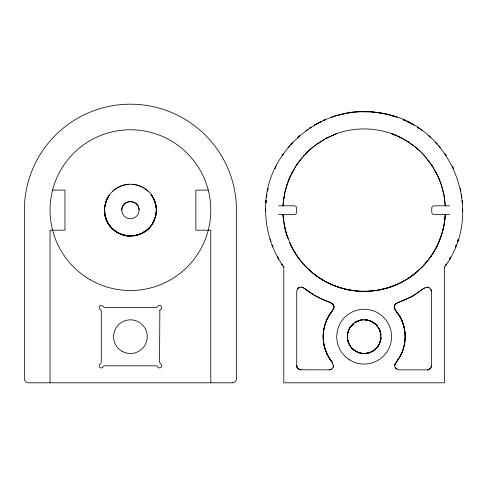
<?xml version="1.0" encoding="UTF-8"?>
<svg xmlns="http://www.w3.org/2000/svg" width="487" height="487" viewBox="0 0 487 487"><rect width="100%" height="100%" fill="white"/><g stroke="black" fill="none" stroke-linecap="round" stroke-linejoin="round"><path stroke-width="0.73" d="M424.615 287.896L416.543 293.551L409.677 297.484C416.568 296.364 427.403 279.909 431.579 291.305L431.579 365.548L430.879 367.91C431.969 366.236 428.925 370.875 427.263 369.864L399.048 369.864C389.016 367.399 399.742 359.187 401.239 354.098C403.37 349.569 404.66 344.644 405.026 339.652C405.47 333.583 404.545 327.422 402.329 321.755C401.72 315.138 387.153 306.256 398.78 302.348L397.002 302.999L394.659 304.99M265.677 208.698C265.312 229.42 271.758 250.19 283.787 267.065L283.787 382.819L444.534 382.819L444.534 267.065C487.396 210.08 449.951 121.756 379.251 112.807C321.329 102.361 262.974 152.321 265.677 211.62M301.051 369.864L298.689 369.164C300.363 370.254 295.731 367.21 296.735 365.548L296.735 291.305C298.421 282.472 306.329 289.808 310.128 292.492C315.083 295.743 320.336 298.549 325.803 300.863C342.964 304.734 328.055 313.038 325.992 321.755C323.277 328.682 322.504 336.359 323.788 343.688C324.616 348.442 326.29 353.045 328.713 357.221C331.629 360.83 337.065 368.531 329.267 369.864L300.266 369.791M462.638 211.62L462.638 208.698M153.563 198.507C156.534 204.37 157.137 211.376 155.207 217.659C157.544 210.116 156.144 201.557 151.542 195.147L152.948 197.351M128.878 235.994L135.471 235.544C118.219 239.72 100.815 222.37 105.015 205.088C98.885 240.505 151.914 248.005 156.199 212.679M156.278 211.681L156.321 210.141M333.552 365.025L333.175 367.387M405.111 338.118L405.129 337.181M104.565 208.594L105.295 216.435L104.705 213.263M350.062 345.88L348.229 342.136L347.377 338.063L347.59 339.689L348.473 342.787L350.062 345.88L348.473 342.787L347.59 339.689L347.548 333.893L348.582 330.265L350.062 327.453L353.818 323.374L351.212 325.894L349.349 328.646L348.229 331.197L347.377 335.275C347.761 330.636 350.135 326.223 353.818 323.374M380.737 333.638L380.95 335.275L379.854 330.539L378.265 327.453L379.854 330.539L380.737 333.638L380.779 339.439L378.977 344.68L377.115 347.432L374.509 349.958L377.115 347.432L378.977 344.68L380.097 342.136L380.95 338.057C380.566 342.69 378.186 347.109 374.509 349.958M323.204 335.306L323.246 334.368M347.316 336.663L347.627 333.449M381.011 336.663L380.7 339.883M121.787 210.141C121.263 199.006 139.574 199.006 139.057 210.141A8.632 8.632 0 0 1 126.103 217.616A8.632 8.632 0 0 1 126.103 202.659A8.632 8.632 0 0 1 139.057 210.141M104.535 209.203L104.668 207.359M156.175 212.916L156.303 211.072M283.038 205.818L283.714 198.818L283.081 205.094M283.057 205.49L283.111 204.552M405.001 339.987L405.062 339.049M445.221 215.418L444.887 219.253M444.643 221.165L445.155 216.386M323.307 333.437L323.392 332.499M431.512 366.334L431.579 365.548M444.984 218.31L445.075 217.348M104.608 207.986L104.833 206.111M156.23 212.295L156.004 214.164M104.644 207.602L106.032 201.411L104.796 206.336M404.807 341.844L404.916 340.918M444.643 221.183L444.211 223.947L444.881 219.266M323.502 331.574L323.624 330.649M444.765 220.227L444.211 223.965L444.357 223.095M283.623 199.493L284.974 191.988L286.813 185.303L284.834 192.615L283.623 199.487L283.897 197.57L283.836 197.984M404.527 343.688L404.679 342.769M444.199 224.02L443.657 226.857M323.776 329.729L323.94 328.81M440.485 237.96L442.768 230.643L444.199 224.044M443.846 225.944L444.028 224.994M155.785 215.388L155.901 214.791M104.942 205.484L106.489 200.224L105.186 204.297M404.167 345.508L404.362 344.601M443.651 226.887L443.231 228.768M324.129 327.903L324.336 327.002M347.548 333.893L348.735 329.9M380.779 339.439L379.592 343.432M155.651 215.978L155.207 217.659M403.729 347.298L403.96 346.409M394.768 364.988L395.097 363.801L394.762 365.007C397.824 359.108 402.615 353.775 403.833 346.908C405.507 340.413 405.561 333.516 403.979 327.002M324.567 326.101L324.811 325.219M442.269 232.469L443.45 227.8L441.119 236.146M403.218 349.057L403.486 348.181M441.423 235.233L441.989 233.425M325.079 324.336L325.365 323.465M105.667 202.507L106.032 201.411M441.411 235.264L439.079 241.552M402.627 350.78L402.932 349.928M105.862 201.91L108.991 195.585L106.288 200.723C109.648 191.848 118.25 185.291 127.691 184.384A16.308 10.337 0 0 1 133.164 184.342C140.28 185.163 147.019 188.95 151.256 194.745M333.723 309.02L334.045 305.958L332.25 303.462M440.796 237.09L437.119 245.868L432.858 253.496M440.473 237.997L438.3 243.354M325.669 322.607L325.992 321.755M401.964 352.466L402.305 351.626M152.553 223.588L155.347 217.172L153.204 222.462M439.067 241.582L437.916 244.194M326.327 320.915L326.686 320.087M401.239 354.098L401.611 353.288M348.582 330.265L349.349 328.646M378.977 344.68L379.744 343.061M436.218 247.658L437.898 244.224M106.781 199.548L108.284 196.687M154.056 220.727L151.847 224.69M327.057 319.271L327.447 318.468M437.49 245.101L436.656 246.793M291.256 174.291L292.157 172.514L289.753 177.524L295.749 166.323L299.602 160.82L304.472 155.03M107.049 198.964L107.578 197.929M437.107 245.898L435.749 248.534M334.076 308.046C325.773 318.413 320.878 332.213 324.147 345.508M400.454 355.687L400.856 354.901M436.644 246.83L435.305 249.35M291.95 172.915L296.668 164.923L296.443 165.257L302.579 157.155M327.848 317.676L328.262 316.897M107.639 197.813L109.368 195.05M153.265 222.346L151.08 225.761M435.293 249.381L432.34 254.311L433.85 251.882M399.602 357.221L400.034 356.46M399.742 356.989L398.701 358.706M328.695 316.13L329.145 315.381M349.307 328.719L350.183 327.264M378.143 346.062L379.014 344.607M329.005 315.613L330.076 313.92M428.444 259.808L433.393 252.637M398.835 358.493L397.751 360.124M430.727 256.704L432.322 254.33M329.936 314.121L331.057 312.514M150.258 226.79L152.206 224.142M426.015 262.797L431.257 255.931M430.167 257.489L431.269 255.912M151.226 225.566L151.956 224.531M397.879 359.942L396.248 362.151M350.062 327.453L352.752 324.269M378.265 345.88L375.574 349.057M330.923 312.697L332.603 310.523M151.469 225.231L147.817 229.328L149.612 227.532M414.985 273.511L422.113 267.071L428.432 259.821M423.447 265.683L427.836 260.582M288.012 147.664L289.576 145.79M297.399 289.01L299.158 287.427M149.381 227.782L150.678 226.278M425.382 263.54L426.624 262.073M303.413 156.199L310.097 149.503L309.677 149.88L317.627 143.549L326.795 138.004L326.308 138.259L334.417 134.54L333.248 135.009C354.518 126.139 379.543 127.004 400.15 137.31L399.675 137.078L407.394 141.358L413.603 145.68M149.826 227.295L147.482 229.627M422.113 267.071L424.098 264.977M305.337 154.105L308.928 150.562M422.783 266.377L417.201 271.673L411.144 276.409L415.728 272.915M112.607 191.336C116.965 187.191 122.803 184.658 128.811 184.287M418.643 270.395L419.356 269.749M418.643 270.401L415.734 272.909M309.86 149.71L313.719 146.459M352.375 324.628C357.026 319.959 364.501 318.522 370.564 321.085C373.2 322.169 375.556 323.934 377.334 326.168C375.02 323.106 370.114 320.069 365.554 319.88C370.187 320.263 374.606 322.637 377.455 326.32M375.952 348.698C371.295 353.367 363.826 354.804 357.762 352.247C355.126 351.157 352.771 349.398 350.987 347.164C353.3 350.22 358.213 353.264 362.772 353.452C358.14 353.069 353.72 350.689 350.871 347.012M145.85 230.941L147.975 229.182L141.492 233.553L134.223 235.763M396.071 303.462L394.275 305.958L394.592 309.02M146.983 230.053L140.335 234.07L132.945 235.915M412.763 275.234L414.224 274.12M314.712 145.68L325.279 138.807L335.598 134.089L333.735 134.814M413.457 274.705L411.929 275.849L412.69 275.289M305.72 130.857L307.626 129.469M144.809 231.672L145.942 230.875L142.636 232.975L137.937 234.923M408.745 278.047L411.131 276.415L407.144 279.069M407.12 279.088L406.322 279.575L410.34 276.969M407.936 278.57L409.549 277.511M356.521 321.651C351.291 324.342 361.792 318.863 362.772 319.88M373.377 350.768L370.284 352.357L365.567 353.452L369.633 352.594L373.377 350.768L371.806 351.675M354.95 322.564L358.694 320.732L361.391 320.05L359.589 320.452M404.642 280.567L401.288 282.399L406.304 279.587L402.14 281.949M370.911 291.098C382.106 290.161 393.1 286.886 402.962 281.51M399.565 283.257L401.258 282.411M398.695 283.671L400.399 282.844M142.052 233.279L136.591 235.294M397.934 302.664L409.67 297.49L406.128 299.249M399.535 283.27L396.942 284.469M398.664 283.684L394.281 285.589M398.853 302.324L406.055 299.28M331.58 369.195L329.267 369.864M402.524 300.856L404.338 300.065M395.14 285.242L396.028 284.865M387.001 288.097L396.028 284.865M392.552 286.253L394.251 285.601M335.147 134.26L336.785 133.651M392.449 286.295L384.176 288.87M390.635 286.94L392.522 286.265M331.05 117.373L337.229 115.395M358.042 320.97L360.027 320.336M368.3 352.996L370.284 352.357M284.024 266.986L284.335 266.888M387.889 287.835L377.608 290.252L367.058 291.323M428.049 369.791L430.319 368.604L428.834 369.572L427.263 369.864M336.261 115.675L348.065 112.966L359.108 111.773M339.177 114.859L340.157 114.609M383.245 289.101L379.507 289.911M366.936 353.282L368.738 352.874M135.368 235.562L136.713 235.264M343.11 113.921L344.096 113.708M345.088 113.508L346.08 113.319M378.533 290.094L375.678 290.556L376.658 290.41M348.065 112.966L352.064 112.387M365.554 353.452L367.192 353.233M373.766 290.806L374.722 290.684M353.069 112.272L355.078 112.065M371.855 291.013L372.811 290.916M361.269 291.323L370.893 291.098M357.093 111.894L361.129 111.687M368.008 291.287L369.931 291.171M360.118 111.724L373.237 112.065M367.046 291.323L363.192 291.372M362.139 111.663L364.16 111.645M365.122 291.372L357.421 291.098M52.596 190.1L64.978 190.1L64.978 230.181L50.045 230.181L50.045 382.819M208.253 190.1L195.859 190.1L195.859 230.181L210.792 230.181L210.792 382.819M278.716 205.818L294.398 205.818A2.161 2.161 0 0 1 296.559 207.979L296.559 212.295A2.161 2.161 0 0 1 294.398 214.457L278.716 214.457M449.604 205.818L433.917 205.818A2.161 2.161 0 0 0 431.756 207.979L431.756 212.295A2.161 2.161 0 0 0 433.917 214.457L449.604 214.457M365.171 111.645L366.181 111.663M426.837 287.013L429.163 287.427M361.263 291.323L353.592 290.684M364.16 319.819L367.381 320.129M364.16 353.507L360.946 353.197M129.487 236.025L127.643 235.891M129.146 236.006L123.978 235.227M356.466 291.013L358.371 291.171M372.232 111.973L381.248 113.136M132.032 184.287C138.034 184.658 143.872 187.191 148.237 191.336M355.486 290.909L356.447 291.007L347.895 289.728M126.62 235.763L127.88 235.915M351.657 290.41L354.524 290.8M377.255 112.515L378.253 112.655M313.33 273.511C324.598 282.563 338.307 288.523 352.612 290.55M379.251 112.807L383.232 113.508M332.286 284.865L342.245 288.365L351.687 290.41M127.016 235.818L122.785 234.892M348.808 289.911L350.707 290.252M382.24 113.319L389.137 114.859M346.951 289.534L347.864 289.722M385.211 113.921L387.177 114.372M346.921 289.528L344.102 288.864M366.936 320.05L370.93 321.237M361.391 353.282L357.397 352.089M301.514 287.013L303.699 287.896L310.128 292.492M388.157 114.609L397.27 117.373M124.124 235.264L118.67 233.224L113.769 229.98L115.328 231.191M341.35 288.109L343.134 288.608L337.68 286.94M390.111 115.121L395.907 116.898M443.98 266.888L444.296 266.986M339.476 287.537L335.793 286.265M122.901 234.923L120.508 234.07M391.536 133.651L393.173 134.26M334.934 285.942L335.762 286.253L334.07 285.601M393.922 134.552L392.735 134.095L400.88 137.675L408.581 142.125L408.234 141.9L414.766 146.587L420.5 151.615M394.58 134.814L393.898 134.54L395.103 135.027M121.007 234.271L117.105 232.354L118.097 232.92M312.617 294.075C319.003 298.872 327.501 300.278 333.656 304.99M323.989 300.071L324.89 300.473M330.527 284.091L331.404 284.481M326.174 281.949L332.256 284.852L328.78 283.27M370.564 321.085L372.178 321.852M356.143 351.48L357.762 352.247M325.353 281.51L328.755 283.257M118.207 232.981L119.248 233.504M327.033 282.393L327.891 282.831M325.328 281.498L321.177 279.069M372.111 321.81L373.559 322.686M354.767 350.646L356.216 351.517M311.71 293.515L313.476 294.592M116.028 231.672L117.531 232.603M320.361 278.558L323.654 280.555L316.392 275.849M311.777 293.551L309.294 291.938M318.772 277.511L319.575 278.047M114.993 230.941L116.411 231.928M317.962 276.957L312.587 272.909L313.342 273.517M306.865 290.258L308.484 291.39M420.689 129.469L422.6 130.857M315.564 275.24L317.183 276.415M373.377 322.564L376.554 325.255M354.95 350.768L351.772 348.071M315.625 275.289L314.085 274.108M304.485 288.499L305.27 289.089M414.601 146.459L418.455 149.71M308.959 269.749L312.593 272.915C303.9 265.786 296.735 256.826 291.658 246.793M396.722 369.183L395.14 367.387M311.12 271.673C302.36 264.131 295.25 254.689 290.404 244.194L291.676 246.83M112.777 229.103L113.264 229.547L111.827 228.172M419.386 150.562L422.978 154.105M112.107 228.452L113.027 229.328M421.407 152.504L424.901 156.199M305.532 266.377L306.201 267.071M111.231 227.532L112.296 228.647M304.211 264.965L304.868 265.677M423.842 155.03L432.346 165.982L438.562 177.524L432.566 166.323L425.741 157.155M110.933 227.204L111.377 227.691L107.895 222.924M376.195 324.878L379.172 329.023M352.125 348.448L349.149 344.309M438.738 145.79L440.303 147.664M395.712 310.523C400.064 315.771 403.072 322.12 404.374 328.81M332.597 362.797C328.068 357.336 324.999 350.677 323.788 343.688M110.5 226.698L107.578 222.358L105.423 216.928M332.073 362.151C327.051 355.839 323.965 348.022 323.319 339.987M109.618 225.566L110.397 226.571M299.292 259.041L299.876 259.808M155.207 202.622L153.259 197.923L151.153 194.617L154.123 199.694L155.846 205.191L154.379 200.297M151.226 194.709L151.956 195.75M404.922 332.499L403.93 326.801L401.58 319.971L399.139 315.32L395.176 309.89L394.129 306.993M397.264 312.514L398.214 313.872M297.594 256.704L295.98 254.311M329.638 358.749L330.563 360.124M297.033 367.119L297.971 368.568L297.033 367.119L296.735 365.548M398.244 313.92L399.139 315.32M108.205 223.454L108.881 224.531M295.475 253.52L293.959 251.03M294.452 251.858L294.964 252.704M378.265 327.453L379.592 329.9L380.779 333.893L380.377 332.091M293.01 249.35L293.478 250.19M400.052 316.897L400.825 318.37M436.364 172.915L436.157 172.514L437.058 174.291M327.124 354.195L327.867 355.687M291.244 245.965L290.404 244.194M400.874 318.468L401.58 319.971M289.613 242.441L290.416 244.224L286.6 234.314M326.4 352.582L327.075 354.098M430.934 289.035L431.579 291.305M153.849 199.092L154.842 201.515M105.015 215.193L106.988 221.183M106.489 220.051L106.72 220.581M401.635 320.087L402.274 321.621M325.742 350.92L326.351 352.466M106.458 219.978L105.265 216.313M402.329 321.755L402.901 323.313M288.182 238.898L287.513 237.059L287.835 237.96M325.152 349.216L325.693 350.78M287.519 237.09L286.892 235.233L287.196 236.146M379.854 330.539L380.493 332.53M347.834 340.803L348.473 342.787M402.95 323.465L403.449 325.042M270.084 239.306L270.802 241.57L270.535 240.712M285.802 231.569L286.332 233.425L285.309 229.675L286.904 235.264M286.319 233.389L286.612 234.344M324.634 347.474L325.103 349.057M296.808 366.334L297.04 367.137M403.504 325.219L403.93 326.801M324.19 345.703L324.586 347.298M285.315 229.706L283.811 222.121L283.093 215.418M283.434 219.253L285.315 229.706M284.865 227.8L285.078 228.738M347.548 339.439L347.949 341.241M284.664 226.887L284.104 223.947M156.041 206.336L155.822 205.088L156.29 208.868M104.796 213.939L104.997 215.09M445.24 205.094L443.986 195.086L441.508 185.303L444.107 195.725L445.264 205.49M444.479 197.984L444.418 197.57L444.692 199.487M347.377 338.057L347.59 339.689M156.053 206.409L156.199 207.614M283.55 220.227L283.087 215.382M404.898 332.244L405.068 334.368M283.239 217.336L283.038 214.457M323.338 340.243L323.21 338.118M445.203 204.552L445.282 205.818M405.111 335.306L405.135 336.243M323.185 336.243L323.185 337.181M445.282 214.457L445.161 216.307L445.282 214.457M266.115 200.614L265.932 202.945L266.115 200.614M266.852 194.824L266.517 197.217L266.852 194.824M268.027 188.713L267.54 190.947L268.027 188.713M159.846 310.164L159.566 362.066L160.643 363.935A2.161 2.161 0 0 1 161.087 367.332A2.161 2.161 0 0 1 157.691 366.881A2.161 2.161 0 0 0 155.828 365.804L105.022 365.804A2.161 2.161 0 0 0 103.153 366.881A2.161 2.161 0 0 1 99.756 367.332A2.161 2.161 0 0 1 100.2 363.935A2.161 2.161 0 0 0 101.278 362.066L101.284 311.266A2.161 2.161 0 0 0 100.206 309.397A2.161 2.161 0 0 1 99.756 306A2.161 2.161 0 0 1 103.153 306.445A2.161 2.161 0 0 0 105.022 307.522L155.828 307.522A2.161 2.161 0 0 0 157.697 306.445A2.143 2.143 0 0 1 161.063 305.994A2.143 2.143 0 0 1 160.637 309.367L159.846 310.164M457.786 240.712L457.512 241.57L458.23 239.306L457.786 240.712M287.026 184.646L286.636 185.851L288.968 179.38L287.026 184.646M455.777 246.282L455.485 247.049L456.313 244.9L455.777 246.282M289.254 178.692L288.773 179.867L289.96 177.061L289.254 178.692M275.983 166.219L274.991 168.313L275.983 166.219M450.067 258.311L449.647 259.072L450.779 257.014L450.067 258.311M283.3 153.88L282.034 155.773L283.3 153.88M446.208 264.624L445.38 265.853L446.646 263.978L446.208 264.624M292.31 142.752L290.824 144.389L292.31 142.752M299.608 135.727L297.928 137.243L299.608 135.727M311.041 127.18L309.251 128.367L311.041 127.18M316.623 123.875L314.517 125.056L316.623 123.875M319.825 122.176L317.889 123.187L321.749 121.245L319.825 122.176M324.366 120.039L323.051 120.63L325.213 119.662L324.366 120.039M232.189 382.819L28.666 382.819A4.316 4.316 0 0 1 24.35 378.502L24.35 210.262A106.081 106.081 0 0 1 130.431 104.181A106.081 106.081 0 0 1 236.505 210.262L236.505 378.502A4.316 4.316 0 0 1 232.189 382.819M403.954 120.039L403.108 119.662L405.263 120.63L403.954 120.039M408.49 122.176L406.572 121.245L410.425 123.187L408.49 122.176M413.798 125.056L411.692 123.875L413.798 125.056M419.063 128.367L417.274 127.18L419.063 128.367M430.392 137.243L428.706 135.727L430.392 137.243M437.49 144.389L436.011 142.752L437.49 144.389M282.107 264.624L281.669 263.978L282.941 265.853L282.107 264.624M446.287 155.773L445.021 153.88L446.287 155.773M278.667 259.072L277.535 257.014L278.667 259.072M453.33 168.313L452.332 166.219L453.33 168.313M438.86 178.218L438.355 177.061L441.679 185.851L438.86 178.218M272.537 246.282L272.008 244.9L272.83 247.049L272.537 246.282M460.775 190.947L460.294 188.713L460.775 190.947M461.798 197.217L461.463 194.824L461.798 197.217M462.388 202.945L462.2 200.614L462.388 202.945M90.235 279.745A80.373 80.373 0 0 0 210.792 210.141A80.373 80.373 0 0 0 90.235 140.536A80.373 80.373 0 0 0 90.235 279.745M122 351.255A16.844 16.844 0 0 0 147.269 336.663A16.844 16.844 0 0 0 122 322.077A16.844 16.844 0 0 0 122 351.255M349.319 359.71A27.412 27.412 0 0 0 391.542 338.002A27.412 27.412 0 0 0 351.632 312.283A27.412 27.412 0 0 0 349.319 359.71"/></g></svg>
